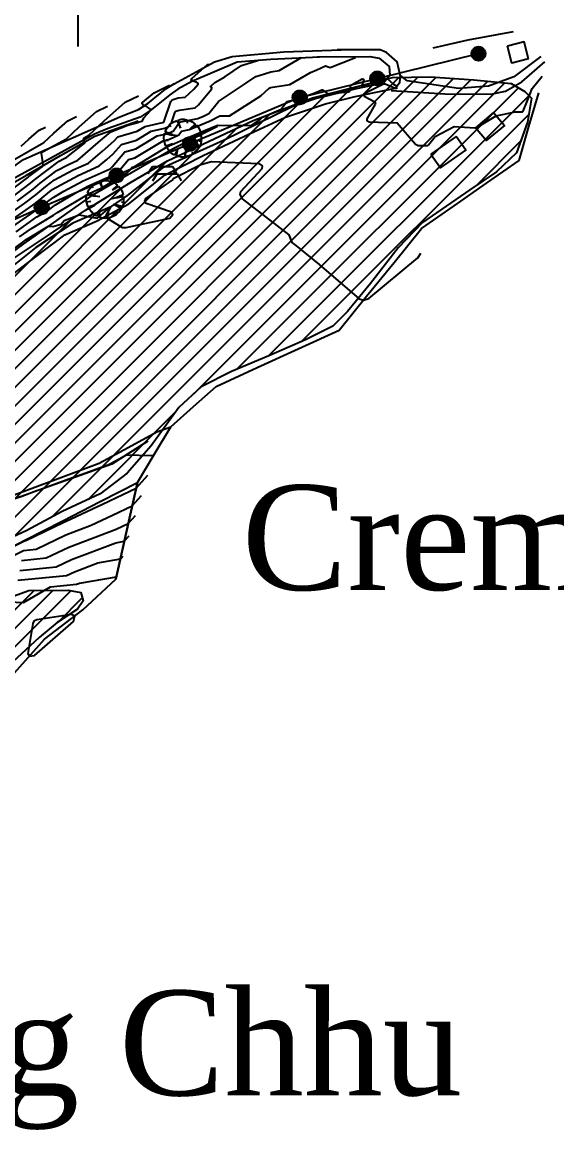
# Model space of a CAD drawing. Extents: x 13365 to 36625, y 86498 to 171760.
# Drawn here: x 19291 to 19546, y 89326 to 89855 of the extents above; entities that cross this region are included whole.
import ezdxf

# ---------------------------------------------------------------- set-up
doc = ezdxf.new("R2010")
doc.units = 0
doc.header["$LTSCALE"] = 5
doc.header["$MEASUREMENT"] = 0
for name, pattern in [('85', [0]), ('A_CONTINUOUS_LINE', [0]), ('KERB', [16, 5, -6, 5])]:
    doc.linetypes.add(name, pattern=pattern)
doc.layers.get('0').update_dxf_attribs({"linetype": 'A_CONTINUOUS_LINE'})
for name, color, linetype in [('Agricultural', 40, 'Continuous'), ('CONTOUR', 255, 'Continuous'), ('DRAINAGE', 162, 'A_CONTINUOUS_LINE'), ('EXISTING BUILDING', 21, 'A_CONTINUOUS_LINE'), ('EXISTING ROAD', 25, 'A_CONTINUOUS_LINE'), ('Recreational', 73, 'Continuous'), ('RELIEF', 255, 'A_CONTINUOUS_LINE'), ('STREAM & RIVER FRONT', 161, 'A_CONTINUOUS_LINE'), ('TELECOM', 94, 'A_CONTINUOUS_LINE'), ('text', 7, 'Continuous'), ('TREES & VEGETN', 72, 'A_CONTINUOUS_LINE')]:
    doc.layers.add(name, color=color, linetype=linetype)

# ---------------------------------------------------------------- blocks, each defined once
blk = doc.blocks.new('001')
at = {"color": 0}
for p, q in [((-0.5, -0.25), (-0.35, 0)), ((-0.35, 0), (0.35, 0)), ((0.35, 0), (0.5, -0.25))]:
    blk.add_line(p, q, dxfattribs=at)
blk = doc.blocks.new('S076')
at = {"color": 0}
for p, q in [((-0.43, 0.25), (-0.37, 0.33)), ((-0.37, 0.33), (-0.25, 0.2)), ((-0.35, 0.36), (-0.29, 0.41)), ((-0.25, 0.2), (-0.35, 0.36)), ((-0.29, 0.41), (-0.21, 0.45)), ((-0.21, 0.45), (-0.12, 0.48)), ((-0.12, 0.48), (-0.04, 0.28)), ((-0.04, 0.28), (-0.07, 0.49)), ((-0.07, 0.49), (0.08, 0.49)), ((0.07, 0.43), (0.08, 0.49)), ((0.08, 0.49), (0.2, 0.47)), ((0.2, 0.47), (0.13, 0.22)), ((0.13, 0.22), (0.24, 0.44)), ((0.24, 0.44), (0.32, 0.38)), ((0.32, 0.38), (0.35, 0.35)), ((0.35, 0.35), (0.42, 0.28)), ((-0.5, 0.04), (-0.48, 0.13)), ((-0.5, -0.04), (-0.5, 0.04)), ((-0.48, 0.13), (-0.45, 0.21)), ((-0.48, 0.13), (-0.4, 0.12)), ((-0.45, 0.21), (-0.43, 0.25)), ((-0.04, 0.28), (0, 0.14)), ((0.49, 0.07), (0.33, 0.08)), ((0.33, 0.08), (0.5, 0.05)), ((0.42, 0.28), (0.37, 0.25)), ((0.42, 0.28), (0.47, 0.17)), ((0.47, 0.17), (0.49, 0.07)), ((0.5, 0.05), (0.5, -0.04)), ((-0.48, -0.12), (-0.5, -0.04)), ((-0.27, -0.06), (-0.48, -0.12)), ((-0.47, -0.16), (-0.27, -0.06)), ((-0.41, -0.29), (-0.47, -0.16)), ((-0.35, -0.35), (-0.41, -0.29)), ((-0.09, -0.26), (-0.17, -0.47)), ((-0.09, -0.26), (-0.07, -0.14)), ((-0.09, -0.32), (-0.09, -0.26)), ((0.24, -0.43), (0.15, -0.26)), ((0.15, -0.26), (0.21, -0.45)), ((0.47, -0.17), (0.28, -0.13)), ((0.28, -0.13), (0.45, -0.22)), ((0.41, -0.29), (0.35, -0.35)), ((0.45, -0.22), (0.41, -0.29)), ((0.48, -0.13), (0.47, -0.17)), ((0.5, -0.04), (0.48, -0.13)), ((-0.35, -0.35), (-0.31, -0.32)), ((-0.25, -0.43), (-0.35, -0.35)), ((-0.17, -0.47), (-0.25, -0.43)), ((-0.13, -0.48), (-0.09, -0.32)), ((-0.02, -0.5), (-0.13, -0.48)), ((0.07, -0.49), (-0.02, -0.5)), ((0.07, -0.49), (0.05, -0.38)), ((0.21, -0.45), (0.07, -0.49)), ((0.35, -0.35), (0.24, -0.43)), ((0.35, -0.35), (0.33, -0.32))]:
    blk.add_line(p, q, dxfattribs=at)
blk = doc.blocks.new('S038')
at = {"color": 0}
for p, q in [((-0.5, 0), (0, 0.5)), ((-0.5, 0), (-0.48, 0.13)), ((-0.48, -0.13), (-0.5, 0)), ((0, -0.5), (-0.5, 0)), ((-0.5, 0), (0.5, 0)), ((-0.48, -0.13), (0.13, 0.48)), ((-0.48, 0.13), (-0.43, 0.25)), ((0.13, -0.48), (-0.48, 0.13)), ((-0.48, 0.13), (0.48, 0.13)), ((0.25, 0.43), (-0.43, -0.25)), ((-0.43, 0.25), (-0.35, 0.35)), ((0.43, 0.25), (-0.43, 0.25)), ((-0.43, 0.25), (0.25, -0.43)), ((-0.35, 0.35), (-0.25, 0.43)), ((-0.35, -0.35), (0.35, 0.35)), ((0.35, -0.35), (-0.35, 0.35)), ((-0.35, 0.35), (0.35, 0.35)), ((-0.35, -0.35), (-0.35, 0.35)), ((-0.25, 0.43), (-0.13, 0.48)), ((0.43, -0.25), (-0.25, 0.43)), ((-0.25, 0.43), (-0.25, -0.43)), ((-0.25, -0.43), (0.43, 0.25)), ((-0.13, 0.48), (0, 0.5)), ((-0.13, -0.48), (-0.13, 0.48)), ((-0.13, 0.48), (0.48, -0.13)), ((0.48, 0.13), (-0.13, -0.48)), ((0, 0.5), (0.13, 0.48)), ((0.5, 0), (0, 0.5)), ((0, 0.5), (0, -0.5)), ((0, -0.5), (0.5, 0)), ((0.13, 0.48), (0.25, 0.43)), ((0.13, 0.48), (0.13, -0.48)), ((0.25, 0.43), (0.35, 0.35)), ((0.25, -0.43), (0.25, 0.43)), ((0.35, 0.35), (0.43, 0.25)), ((0.35, 0.35), (0.35, -0.35)), ((0.43, 0.25), (0.48, 0.13)), ((0.48, 0.13), (0.5, 0)), ((0.5, 0), (0.48, -0.13)), ((-0.43, -0.25), (-0.48, -0.13)), ((0.48, -0.13), (-0.48, -0.13)), ((-0.35, -0.35), (-0.43, -0.25)), ((-0.43, -0.25), (0.43, -0.25)), ((-0.25, -0.43), (-0.35, -0.35)), ((0.35, -0.35), (-0.35, -0.35)), ((-0.13, -0.48), (-0.25, -0.43)), ((0, -0.5), (-0.13, -0.48)), ((0.13, -0.48), (0, -0.5)), ((0.25, -0.43), (0.13, -0.48)), ((0.35, -0.35), (0.25, -0.43)), ((0.43, -0.25), (0.35, -0.35)), ((0.48, -0.13), (0.43, -0.25))]:
    blk.add_line(p, q, dxfattribs=at)

msp = doc.modelspace()

# ---------------------------------------------------------------- hatches: boundary and pattern name
at = {"layer": 'Agricultural', "linetype": 'Continuous'}
h = msp.add_hatch(dxfattribs=at)
h.set_pattern_fill('ANSI31', color=256, scale=50, style=0)
h.paths.add_polyline_path([(18844.83, 89556.27), (18845.16, 89565.21), (18846.15, 89574.65), (18846.81, 89580.78), (18849.47, 89587.56), (18854.27, 89596.84), (18858.91, 89607.1), (18863.92, 89615.95), (18868.06, 89624.56), (18872.87, 89631.68), (18879.66, 89638.46), (18887.66, 89645.98), (18898.1, 89651.61), (18910.86, 89657.57), (18922.96, 89663.36), (18936.71, 89669.16), (18955.16, 89674.84), (18972.72, 89681.96), (18991.12, 89690.57), (19007.86, 89697.2), (19027.58, 89701.67), (19046.14, 89703.32), (19062.77, 89705.02), (19076.36, 89705.52), (19101.13, 89704.21), (19123.83, 89702.89), (19147.2, 89701.4), (19166.59, 89698.25), (19185.22, 89694.26), (19200.13, 89693.6), (19218.03, 89693.6), (19228.31, 89693.93), (19232.45, 89697.24), (19235.76, 89704.03), (19240.6, 89710.53), (19251.38, 89717.65), (19263.31, 89725.26), (19272.46, 89731.1), (19285.39, 89740.53), (19303.96, 89752.9), (19321.6, 89764.94), (19343.05, 89778.15), (19360.69, 89788.43), (19383.32, 89799), (19401.63, 89807.65), (19429.85, 89818.52), (19468.05, 89828.2), (19485.98, 89828.5), (19506.85, 89827.03), (19524.59, 89825.31), (19531.06, 89821.49), (19534.29, 89818.26), (19532.32, 89806.83), (19527.11, 89792.32), (19517.6, 89783.17), (19504.87, 89774.57), (19482.26, 89758.98), (19470.74, 89746.88), (19457.46, 89729.86), (19446.52, 89716.59), (19439.49, 89709.53), (19426.58, 89703.07), (19408.99, 89695.37), (19391.19, 89687.97), (19376.84, 89680.62), (19366.1, 89670.86), (19352.98, 89652.56), (19341.51, 89639.41), (19328.69, 89629.64), (19310.46, 89621.21), (19293.59, 89612.11), (19280.43, 89606.04), (19267.41, 89599.58), (19256.46, 89593.5), (19242.47, 89591.48), (19227.87, 89589.25), (19212.25, 89587.22), (19195.73, 89585.71), (19170.71, 89583.82), (19145.21, 89582.41), (19129.41, 89582.35), (19118.29, 89582.35), (19105.18, 89578.58), (19096.72, 89575.89), (19086.72, 89574.74), (19079.01, 89567.95), (19070.76, 89564.06), (19059.81, 89562.83), (19040.59, 89562.07), (19025.48, 89565.45), (19007.41, 89570.06), (18993.57, 89573.13), (18980.12, 89574.28), (18971.27, 89575.05), (18959.74, 89578.12), (18946.67, 89580.81), (18935.91, 89581.58), (18916.92, 89581.72), (18907.86, 89579.36), (18896.72, 89576.17), (18889.24, 89573.41), (18878.22, 89568.7), (18869.17, 89565.55), (18861.07, 89561.51), (18852.74, 89557.6)])
at = {"layer": 'Recreational', "linetype": 'Continuous'}
h = msp.add_hatch(dxfattribs=at)
h.set_pattern_fill('ANSI31', color=256, scale=50, style=0)
h.paths.add_polyline_path([(18735.44, 89462.7), (18727.86, 89474.07), (18731.65, 89482.59), (18736.87, 89497.28), (18739.24, 89512.43), (18735.44, 89522.85), (18729.99, 89542.76), (18727.55, 89554.93), (18728.47, 89565.88), (18729.68, 89582.92), (18730.9, 89595.39), (18736.38, 89603.3), (18742.78, 89609.08), (18749.18, 89610.6), (18751, 89606.65), (18754.35, 89598.13), (18758.01, 89591.43), (18757.4, 89586.87), (18755.57, 89578.96), (18756.18, 89570.14), (18758.31, 89563.45), (18761.36, 89555.23), (18763.18, 89539.71), (18767.45, 89528.76), (18773.84, 89516.29), (18780.54, 89507.16), (18787.85, 89507.77), (18796.68, 89512.03), (18809.78, 89516.59), (18825.92, 89519.33), (18840.23, 89520.55), (18858.89, 89527.86), (18874.73, 89537.6), (18889.65, 89546.42), (18907.01, 89554.03), (18927.72, 89559.81), (18945.5, 89566.56), (18966.21, 89570.21), (18982.04, 89569.6), (18996.36, 89568.38), (19013.71, 89562.6), (19032.9, 89557.73), (19065.28, 89556.21), (19093.59, 89557.31), (19111.94, 89558.64), (19137.81, 89561.1), (19160.34, 89563.23), (19181.49, 89565.07), (19207.07, 89568.42), (19230.82, 89569.03), (19253.97, 89569.94), (19276.41, 89576.99), (19294.59, 89583.46), (19313.32, 89583.64), (19319.32, 89582.48), (19320.54, 89578.52), (19317.79, 89574.57), (19308.05, 89568.18), (19299.49, 89561.11), (19287, 89549.54), (19278.78, 89540.11), (19273.89, 89530.58), (19267.19, 89516.59), (19258.66, 89501.68), (19250.13, 89489.51), (19239.75, 89475.4), (19229.09, 89462.02), (19222.39, 89453.8), (19211.73, 89448.02), (19195.29, 89442.85), (19180.67, 89438.59), (19169.1, 89436.46), (19155.09, 89439.5), (19144.73, 89441.33), (19125.45, 89444.64), (19107.18, 89448.29), (19092.25, 89453.77), (19071.54, 89455.59), (19046.27, 89459.25), (19019.33, 89463.82), (18993.75, 89468.99), (18971.21, 89473.25), (18956.29, 89473.25), (18939.84, 89471.73), (18922.49, 89473.25), (18910.3, 89475.38), (18892.22, 89481.49), (18867.55, 89485.44), (18849.28, 89486.66), (18828.57, 89487.27), (18806.03, 89483.62), (18791.64, 89477.82), (18776.1, 89472.04), (18762.1, 89466.26), (18746.87, 89463.52)])

# ---------------------------------------------------------------- linework, layer by layer
at = {"layer": 'Agricultural', "linetype": 'Continuous'}
msp.add_lwpolyline([(19285.39, 89740.53), (19303.96, 89752.9), (19321.6, 89764.94), (19343.05, 89778.15), (19360.69, 89788.43), (19383.32, 89799), (19401.63, 89807.65), (19429.85, 89818.52), (19468.05, 89828.2), (19485.98, 89828.5), (19506.85, 89827.03), (19524.59, 89825.31), (19531.06, 89821.49), (19534.29, 89818.26), (19532.32, 89806.83), (19527.11, 89792.32), (19517.6, 89783.17), (19504.87, 89774.57), (19482.26, 89758.98), (19470.74, 89746.88), (19457.46, 89729.86), (19446.52, 89716.59), (19439.49, 89709.53), (19426.58, 89703.07), (19408.99, 89695.37), (19391.19, 89687.97), (19376.84, 89680.62), (19366.1, 89670.86), (19352.98, 89652.56), (19341.51, 89639.41), (19328.69, 89629.64), (19310.46, 89621.21), (19293.59, 89612.11), (19280.43, 89606.04)], dxfattribs=at)
at = {"layer": 'CONTOUR', "color": 252, "linetype": 'A_CONTINUOUS_LINE'}
for points in [[(19285.45, 89759.52), (19296.44, 89767.3), (19299.21, 89769.41), (19305.37, 89774.51), (19305.77, 89774.8), (19318.12, 89781.51), (19328.18, 89786.01), (19331.77, 89789.11), (19334.79, 89791.69), (19338.72, 89796.29), (19345.91, 89798.31), (19352.88, 89802.55), (19359.44, 89804.02), (19361.19, 89804.84), (19362.79, 89807.08), (19364.44, 89811.79), (19364.66, 89812.12), (19364.76, 89812.19), (19366.2, 89812.66), (19373.85, 89813.75), (19375.44, 89815.16), (19381.7, 89822.65), (19381.88, 89823.46), (19381.84, 89823.51), (19381.28, 89823.73), (19381.24, 89823.77), (19381.32, 89823.99), (19383.35, 89825.72), (19388.01, 89828.49), (19396.02, 89833.91), (19403.66, 89836.28), (19405.01, 89836.57)], [(19287.95, 89789.19), (19301.75, 89797.17), (19306.59, 89801.66), (19313.2, 89807.48), (19317.37, 89809.53)], [(19290.04, 89627.97), (19298.44, 89631.13), (19299.91, 89631.63), (19315.45, 89637.4), (19318.27, 89638.37), (19333.03, 89643.81), (19335.59, 89645.11), (19341.13, 89648.18), (19352.74, 89647.91), (19354.22, 89648.04), (19354.33, 89648.16)], [(19289.42, 89588.36), (19312.55, 89590.64), (19316.38, 89592.48), (19327.45, 89596.65), (19338.24, 89598.54), (19339.47, 89599.89)]]:
    msp.add_lwpolyline(points, dxfattribs=at)
at = {"layer": 'CONTOUR', "color": 33, "linetype": 'A_CONTINUOUS_LINE'}
for points in [[(19287.01, 89757.06), (19300.11, 89766.34), (19300.5, 89766.64), (19301.47, 89767.44), (19306.47, 89771.1), (19311.26, 89773.9), (19320.44, 89778.9), (19333.32, 89784.65), (19333.86, 89785.11), (19334.31, 89785.49), (19340.42, 89792.65), (19345.55, 89794.09), (19355.75, 89800.29), (19360.53, 89801.36), (19363.64, 89802.81), (19366.48, 89806.81), (19366.51, 89806.9), (19366.51, 89806.9), (19366.52, 89806.91), (19366.54, 89806.91), (19367.01, 89806.98), (19375.2, 89808.58), (19377.96, 89809.74), (19380.46, 89811.05), (19384.96, 89816.68), (19397.91, 89825.3), (19402.77, 89828.59), (19406.97, 89829.89), (19409.91, 89830.8), (19414.02, 89831.49), (19424.56, 89837.64)], [(19288.57, 89754.61), (19298.49, 89761.64), (19303.31, 89764.5), (19307.38, 89767.48), (19317.51, 89773.42), (19322.77, 89776.28), (19331.05, 89779.97), (19335.96, 89782.07), (19337.92, 89784.09), (19342.11, 89789), (19345.19, 89789.87), (19358.63, 89798.03), (19361.61, 89798.7), (19366.08, 89800.79), (19367.35, 89802.57), (19371.14, 89803.31), (19381.06, 89807.47), (19385.72, 89809.92), (19390.3, 89809.86), (19405.17, 89819.5), (19409.19, 89823.15), (19409.77, 89823.33), (19419.03, 89824.89), (19428.88, 89830.63), (19431.97, 89831.8), (19435.99, 89833.71), (19438.27, 89833), (19450.31, 89837.72)], [(19283.89, 89761.98), (19292.77, 89768.27), (19297.92, 89772.19), (19302.68, 89776.12), (19306.88, 89779.3), (19315.79, 89784.13), (19323.04, 89787.38), (19329.69, 89793.11), (19335.28, 89797.89), (19337.03, 89799.94), (19346.27, 89802.54), (19350.01, 89804.81), (19358.36, 89806.68), (19358.74, 89806.86), (19359.09, 89807.35), (19362.37, 89816.68), (19362.8, 89817.34), (19363, 89817.47), (19365.86, 89818.41), (19369.08, 89818.87), (19373.29, 89822.58), (19375.33, 89825.03), (19375.39, 89825.3), (19375.23, 89825.5), (19372.47, 89826.72), (19372.1, 89826.67), (19372.07, 89826.69), (19372.3, 89827.7), (19379.73, 89834.34), (19380.76, 89834.45)], [(19290.13, 89752.15), (19295.84, 89756.2), (19306.43, 89762.5), (19308.3, 89763.86), (19323.76, 89772.93), (19325.1, 89773.66), (19327.21, 89774.6), (19329.08, 89775.4), (19341.44, 89782.72), (19342.4, 89783.71), (19343.8, 89785.35), (19344.84, 89785.64), (19361.5, 89795.77), (19362.69, 89796.04), (19366.85, 89797.98), (19378.88, 89803), (19384.16, 89805.21), (19384.64, 89805.47), (19400.58, 89805.26), (19404.71, 89807.94), (19406.09, 89809.19), (19414.84, 89813.13), (19417.58, 89816.67), (19423.31, 89818.06), (19425.14, 89818.58), (19431.8, 89821.1), (19434.24, 89822.33), (19434.46, 89822.36), (19434.69, 89822.27), (19437.13, 89820.33), (19446.94, 89821.27), (19447.67, 89821.62), (19447.76, 89821.81), (19448.01, 89824.2), (19448.09, 89824.39), (19448.47, 89824.72), (19453.59, 89827.47), (19454.17, 89827.41), (19454.26, 89827.14), (19453.3, 89824.33), (19453.37, 89824.06), (19454.15, 89823.8), (19463.27, 89825.79), (19465.17, 89827.5), (19465.37, 89827.57), (19465.66, 89827.47), (19468.52, 89825.04), (19469.99, 89824.1), (19470.07, 89823.98), (19470.06, 89823.91), (19469.65, 89823.29), (19469.64, 89823.22), (19469.66, 89823.19), (19469.99, 89822.97), (19470, 89822.93), (19469.95, 89822.89), (19469.25, 89822.98), (19464.57, 89824.94), (19464.17, 89825.01), (19463.38, 89824.79), (19454.78, 89820.51), (19454.28, 89819.73), (19454.54, 89819.24), (19459.55, 89816.53), (19459.86, 89816.12), (19459.8, 89815.4), (19455.77, 89808.39), (19455.8, 89807.62), (19456.8, 89807), (19470.23, 89806.56), (19479, 89796.45), (19479.86, 89795.82), (19480.22, 89795.74), (19484.53, 89795.71), (19484.9, 89795.79), (19485.22, 89796.03), (19488.38, 89799.99), (19497.37, 89804.8), (19507.28, 89804.09), (19507.73, 89803.91), (19507.77, 89803.91), (19507.79, 89803.93), (19507.9, 89804.23), (19517.49, 89809.96), (19526.53, 89811.87), (19529.8, 89811.77), (19530.06, 89811.84), (19530.35, 89812.18), (19532.42, 89817.24), (19534.59, 89822.97), (19539.32, 89828.73)], [(19289.1, 89769.23), (19296.63, 89774.96), (19299.99, 89777.74), (19308, 89783.79), (19313.46, 89786.75), (19317.9, 89788.74), (19327.6, 89797.11), (19333.7, 89802.32), (19341.78, 89805.4), (19346.62, 89806.76), (19347.13, 89807.07), (19348.62, 89807.38), (19348.73, 89807.43), (19348.81, 89807.53), (19349.46, 89808.96), (19352.94, 89812.72), (19352.99, 89812.82), (19352.99, 89812.83), (19352.98, 89812.85), (19352.79, 89812.97), (19350.03, 89814.88), (19349.46, 89814.77), (19349.41, 89814.78), (19349.33, 89814.83), (19348.63, 89815.69), (19348.6, 89815.78), (19348.86, 89816.31), (19354.3, 89820.8), (19361.72, 89824.45)], [(19285.42, 89770.19), (19295.34, 89777.74), (19297.3, 89779.35), (19309.12, 89788.28), (19311.13, 89789.37), (19312.76, 89790.1), (19321, 89796.77), (19321.4, 89797.56), (19321.39, 89797.61), (19321, 89798.02), (19320.77, 89799.21), (19320.79, 89799.31), (19320.93, 89799.46), (19323.21, 89800.71), (19330.56, 89807.52), (19340.6, 89816.36), (19346.93, 89819.48)], [(19281.75, 89771.15), (19294.06, 89780.51), (19294.61, 89780.97), (19301.03, 89785.62), (19301.43, 89786.12), (19301.47, 89786.4), (19301.02, 89789.97), (19300.64, 89791.94), (19300.66, 89792.1), (19301.36, 89792.86), (19312.48, 89798.94), (19318.57, 89804.59), (19326.9, 89811.92), (19332.15, 89814.51)], [(19291.02, 89795.41), (19294.6, 89798.73), (19299.49, 89803.04), (19302.59, 89804.56)], [(19280.36, 89741.41), (19291.69, 89749.69), (19293.19, 89750.76), (19304.05, 89757.22), (19306.01, 89757.03), (19309.96, 89758.29), (19311.42, 89760.01), (19318.56, 89762.71), (19327.11, 89761.04), (19327.88, 89761.52), (19333.36, 89766.33), (19333.62, 89766.51), (19333.65, 89766.5), (19333.65, 89766.47), (19333.47, 89766.33), (19331.26, 89762.28), (19331.22, 89761.9), (19331.65, 89761.3), (19338.6, 89756.88), (19339.26, 89756.62), (19341.08, 89756.7), (19361.82, 89761.13), (19363.23, 89762.79), (19362.59, 89763.92), (19350.53, 89768.15), (19349.83, 89769.15), (19350.38, 89770.43), (19363.25, 89779.39), (19363.49, 89780.08), (19376.58, 89786.71), (19381.65, 89788.11), (19404.22, 89787.21), (19405.87, 89786.02), (19405.69, 89784.58), (19395.58, 89773.72), (19395.21, 89772.43), (19396.33, 89770.36), (19418.53, 89753.19), (19420.03, 89749.42), (19421.96, 89747.98), (19433.1, 89738.94), (19452.16, 89722.59), (19454.11, 89721.9), (19456.67, 89722.82), (19480.12, 89742.13), (19481.51, 89744.46)], [(19281.86, 89601.96), (19292.91, 89607.39), (19293.22, 89607.42), (19310.96, 89615.94), (19312.43, 89616.5), (19329.66, 89624.69), (19345.8, 89632.37), (19351.36, 89638.51)], [(19277.85, 89595.66), (19292.04, 89602.63), (19298.05, 89603.22), (19312.31, 89610.08), (19324.36, 89614.62), (19334.46, 89619.41), (19343.91, 89623.91), (19348.38, 89628.85)], [(19291.16, 89597.87), (19302.88, 89599.03), (19313.67, 89604.21), (19336.3, 89612.73), (19339.26, 89614.14), (19342.02, 89615.45), (19345.41, 89619.2)], [(19290.29, 89593.12), (19307.71, 89594.84), (19315.02, 89598.35), (19336.14, 89606.3), (19340.13, 89606.99), (19342.44, 89609.55)], [(19281.8, 89578.23), (19292.09, 89577.8), (19304.85, 89585.21), (19317.38, 89586.45), (19317.73, 89586.62), (19318.76, 89587), (19336.35, 89590.08), (19336.5, 89590.24)]]:
    msp.add_lwpolyline(points, dxfattribs=at)
at = {"layer": 'CONTOUR', "linetype": 'A_CONTINUOUS_LINE'}
msp.add_lwpolyline([(19316.5, 89571.25), (19314.97, 89572.11), (19298.35, 89569.55), (19297, 89568.9), (19296.43, 89567.75), (19294.18, 89553.45), (19294.86, 89552.13), (19297.37, 89552.43), (19315.95, 89568.72), (19316.5, 89571.25)], dxfattribs=at)
at = {"layer": 'EXISTING BUILDING', "linetype": 'A_CONTINUOUS_LINE'}
for p, q in [((19516.22, 89811.48), (19507.53, 89804.2)), ((19498.42, 89800.02), (19486.35, 89791.61))]:
    msp.add_line(p, q, dxfattribs=at)
for points in [[(19532.8, 89837.09), (19530.72, 89845.17), (19522.77, 89843.12)], [(19532.8, 89837.09), (19524.88, 89835.04), (19522.77, 89843.12)], [(19516.22, 89811.48), (19521.36, 89805.35), (19512.67, 89798.07), (19507.53, 89804.2)], [(19486.35, 89791.61), (19490.93, 89785.05), (19502.99, 89793.46), (19498.42, 89800.02)]]:
    msp.add_lwpolyline(points, dxfattribs=at)
at = {"layer": 'EXISTING ROAD', "linetype": 'A_CONTINUOUS_LINE'}
for p, q in [((19363.88, 89825.18), (19359.74, 89822.56)), ((19365.61, 89822.61), (19361.87, 89819.95))]:
    msp.add_line(p, q, dxfattribs=at)
for points in [[(19275.54, 89725.57), (19296.11, 89741.37), (19311.77, 89753.2), (19327.24, 89759.75), (19342.24, 89767.86), (19359.56, 89781.77), (19377.68, 89790.93), (19404.53, 89803.49), (19416.93, 89809.23), (19436.03, 89815.62), (19450.22, 89819.05), (19469.35, 89823.04), (19471.54, 89825.91), (19471.75, 89828.62), (19470.2, 89835.64), (19465.12, 89840.07), (19462.09, 89841.4), (19441.66, 89841.33)], [(19432.07, 89838.09), (19457.25, 89838.2), (19461.6, 89837.44), (19466.42, 89833.38), (19466.73, 89829.31), (19463.71, 89825.46), (19450.7, 89822.73), (19431.75, 89818.19), (19420.55, 89814.4), (19387.39, 89798.15), (19358.1, 89784.9), (19341.53, 89771.84), (19333.37, 89766.31), (19315.57, 89758.62), (19297.99, 89747.17), (19278.78, 89731.83)], [(19363.88, 89825.18), (19383.06, 89835.72), (19391.53, 89838.22), (19416.23, 89840.36), (19443.49, 89841.29)], [(19436.46, 89838.08), (19410.01, 89836.77), (19393.94, 89835.55), (19372.24, 89826.19), (19365.61, 89822.61)], [(19146.57, 89756.79), (19175.07, 89754.07), (19197.28, 89754.44), (19223.17, 89758.94), (19249.21, 89765.56), (19275.22, 89776.93), (19292.04, 89789.02), (19338.03, 89809.35), (19346.84, 89812.92), (19351.37, 89815.71), (19359.74, 89822.56)], [(19361.87, 89819.95), (19352.9, 89812.76), (19347.72, 89809.27), (19332.38, 89803.79), (19325.97, 89801.17), (19275.22, 89773.27), (19267.08, 89768.14), (19255.29, 89763.92), (19230.72, 89757.48), (19206.11, 89752.4)]]:
    msp.add_lwpolyline(points, dxfattribs=at)
at = {"layer": 'EXISTING ROAD', "linetype": 'KERB'}
for points in [[(19538.77, 89838.15), (19525.83, 89828.42), (19513.8, 89824.09), (19499.5, 89822.99), (19474.99, 89826.62), (19471.7, 89829.26)], [(19467.37, 89821.91), (19480.16, 89821.18), (19492.94, 89820.45), (19514.92, 89820.15), (19521.87, 89821.68), (19529.64, 89826.16), (19540.71, 89835.66)]]:
    msp.add_lwpolyline(points, dxfattribs=at)
at = {"layer": 'Recreational', "linetype": 'Continuous'}
msp.add_lwpolyline([(19276.41, 89576.99), (19294.59, 89583.46), (19313.32, 89583.64), (19319.32, 89582.48), (19320.54, 89578.52), (19317.79, 89574.57), (19308.05, 89568.18), (19299.49, 89561.11), (19287, 89549.54)], dxfattribs=at)
at = {"layer": 'RELIEF'}
for p, q in [((19355.61, 89659.23), (19362.34, 89661.58)), ((19346.39, 89634.99), (19336.09, 89588.92))]:
    msp.add_line(p, q, dxfattribs=at)
for points in [[(19487.42, 89842.33), (19504.01, 89846.11), (19525.77, 89850.12)], [(19210.74, 89715.92), (19217.55, 89724.27), (19229.63, 89732.91), (19241.7, 89741.55), (19259.06, 89756.11), (19277.32, 89772.31), (19293.55, 89781.61), (19309.77, 89790.9), (19325.99, 89800.19), (19346.68, 89807.43)], [(19240.96, 89714.38), (19254.83, 89723.02), (19268.7, 89731.66), (19280.47, 89740.24), (19292.24, 89748.82), (19309.07, 89760.79), (19325.9, 89772.76), (19344.66, 89783.51), (19363.42, 89794.26), (19384.52, 89804.95)], [(19215.74, 89593.54), (19227.89, 89601.33), (19240.05, 89609.11), (19254.63, 89615.65), (19269.2, 89622.19), (19288.87, 89629.57), (19308.53, 89636.94), (19328.19, 89644.31), (19341.9, 89651.77), (19355.61, 89659.23)], [(19351.27, 89654.78), (19334.24, 89643.69), (19316.78, 89637.48), (19299.33, 89631.28), (19281.88, 89625.07), (19269.2, 89618.08), (19256.52, 89611.09), (19243.89, 89605.55), (19231.25, 89600.02), (19217.18, 89590.4)], [(19118.56, 89578.51), (19137.38, 89579.05), (19156.19, 89579.59), (19169.78, 89581.14), (19183.38, 89582.68), (19200.06, 89583.71), (19216.75, 89584.74), (19237.05, 89587.07), (19257.34, 89589.41), (19275.15, 89598.52), (19292.96, 89607.64), (19310.77, 89616.76), (19328.58, 89625.88), (19346.39, 89634.99)]]:
    msp.add_lwpolyline(points, dxfattribs=at)
at = {"layer": 'STREAM & RIVER FRONT', "linetype": 'A_CONTINUOUS_LINE'}
msp.add_line((19336.09, 89588.92), (19346.39, 89634.99), dxfattribs=at)
at = {"layer": 'STREAM & RIVER FRONT', "linetype": '85'}
for points in [[(19528.33, 89788.65), (19533.04, 89804.79), (19537.76, 89820.93)], [(19481.87, 89756.08), (19497.35, 89766.93), (19512.84, 89777.79), (19528.33, 89788.65)], [(19346.39, 89634.99), (19354.36, 89648.29), (19362.34, 89661.58), (19373.1, 89671.22), (19383.85, 89680.86), (19403.43, 89689.81), (19423.01, 89698.76), (19442.59, 89707.71), (19455.68, 89723.83), (19468.78, 89739.96), (19481.87, 89756.08)], [(18790.89, 89474.04), (18815.67, 89481.48), (18852.25, 89482.58), (18875.24, 89476.44), (18901.45, 89470.69), (18935.9, 89467.34), (18964.68, 89468.81), (19035.53, 89456.21), (19066.73, 89451.27), (19089.82, 89449.63), (19101.91, 89446.32), (19114.01, 89443.01), (19170.43, 89432.14), (19202.93, 89440.3), (19225.52, 89449.39), (19241.13, 89469.57), (19260.52, 89496.58), (19272.05, 89516.56), (19281.31, 89536.94), (19302.07, 89560.22), (19320.39, 89574.23), (19336.09, 89588.92)]]:
    msp.add_lwpolyline(points, dxfattribs=at)
at = {"layer": 'TELECOM', "linetype": 'A_CONTINUOUS_LINE'}
msp.add_line((19423.76, 89818.66), (19371.42, 89796.5), dxfattribs=at)
for points in [[(19423.76, 89818.66), (19460.75, 89827.73), (19509.02, 89839.54)], [(19371.42, 89796.5), (19336.41, 89781.47), (19300.71, 89766.19), (19261.94, 89748.96), (19233.88, 89736.59), (19183.32, 89727.51), (19130.4, 89730.11), (19077.68, 89733.9)]]:
    msp.add_lwpolyline(points, dxfattribs=at)
at = {"layer": 'text', "linetype": 'Continuous'}
msp.add_line((19318.2, 89842.93), (19318.2, 90032.9), dxfattribs=at)

# ---------------------------------------------------------------- block references
at = {"layer": 'DRAINAGE', "xscale": 13.5, "yscale": 13.5, "zscale": 13.5}
for p in [(19358.31, 89785.69), (19360.53, 89782.25)]:
    msp.add_blockref('001', p, dxfattribs=at)
at = {"layer": 'EXISTING ROAD', "xscale": 13.5, "yscale": 13.5, "zscale": 13.5}
for p in [(19358.31, 89785.69), (19360.53, 89782.25)]:
    msp.add_blockref('001', p, dxfattribs=at)
at = {"layer": 'TELECOM', "xscale": 6.75, "yscale": 6.75, "zscale": 6.75, "rotation": 270}
for p in [(19509.02, 89839.54), (19509.02, 89839.54), (19460.75, 89827.73), (19460.75, 89827.73), (19423.76, 89818.66), (19423.76, 89818.66), (19371.42, 89796.5), (19371.42, 89796.5), (19336.41, 89781.47), (19336.41, 89781.47), (19300.71, 89766.19), (19300.71, 89766.19)]:
    msp.add_blockref('S038', p, dxfattribs=at)
at = {"layer": 'TREES & VEGETN', "xscale": 18, "yscale": 18, "zscale": 18, "rotation": 270}
for p in [(19367.99, 89799.22), (19330.97, 89770.09)]:
    msp.add_blockref('S076', p, dxfattribs=at)

# ---------------------------------------------------------------- texts
at = {"layer": 'text', "linetype": 'Continuous', "char_height": 50, "width": 546.8247, "attachment_point": 1}
for s, insert in [('{\\fTimes New Roman|b0|i0|c0|p18;Cremation Gd.}', (19396.12, 89633.78)), ('{\\fTimes New Roman|b0|i0|c0|p18;Norgang Chhu}', (19054.39, 89392.75))]:
    msp.add_mtext(s, dxfattribs=dict(at, insert=insert))

doc.saveas('drawing.dxf')
